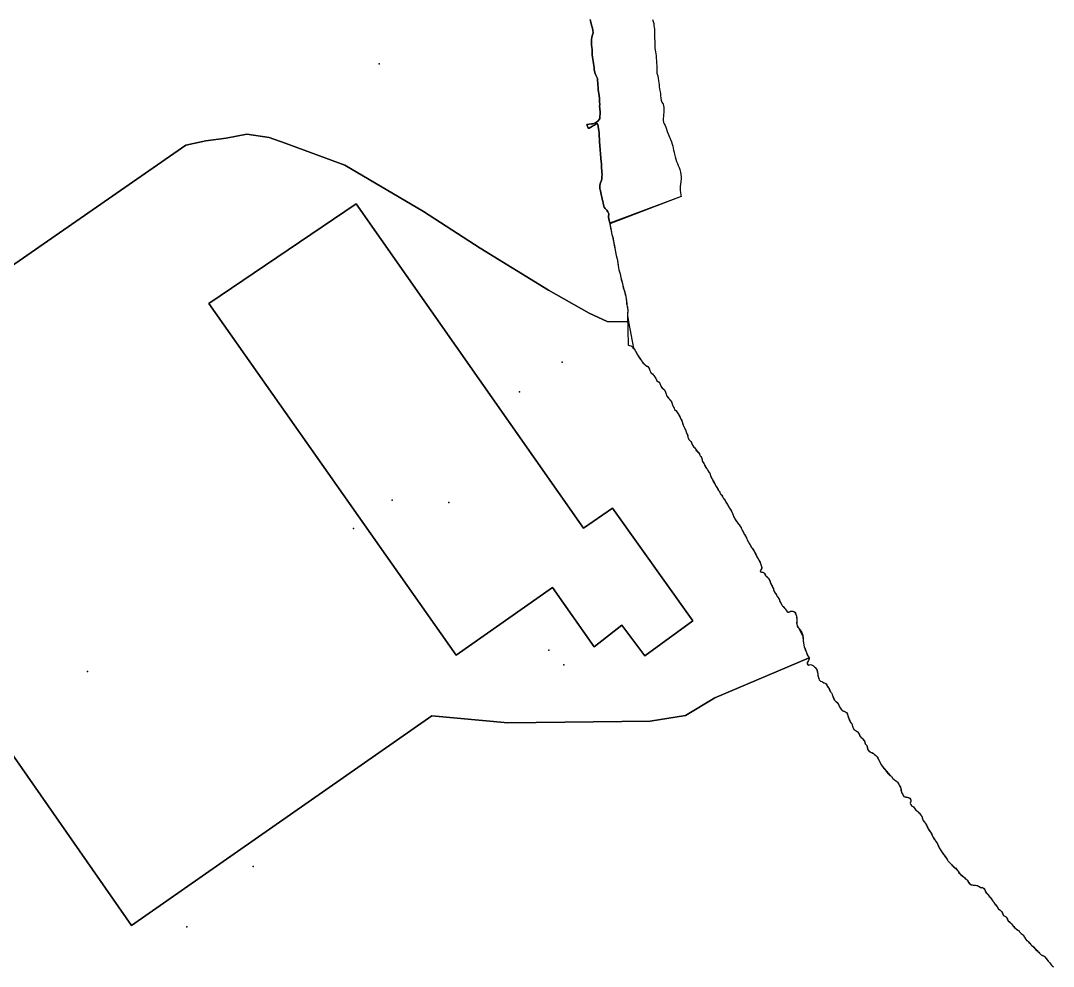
# Model space of a CAD drawing. Header units: inches. Extents: x 11258954 to 11313122, y 3645444 to 3695200.
# Drawn here: x 11293974 to 11299591, y 3672432 to 3677575 of the extents above; entities that cross this region are included whole.
import ezdxf

# ---------------------------------------------------------------- set-up
doc = ezdxf.new("R2010")
doc.units = ezdxf.units.IN
doc.header["$MEASUREMENT"] = 0
for name, color, linetype in [('AnnexationHistory', 183, 'Continuous'), ('PointOfInterest', 52, 'Continuous'), ('ZipCode', 108, 'Continuous')]:
    doc.layers.add(name, color=color, linetype=linetype)

msp = doc.modelspace()

# ---------------------------------------------------------------- linework, layer by layer
at = {"layer": 'AnnexationHistory'}
for points in [[(11297072.25, 3677581.45, 504.4), (11297073.55, 3677574.8, 504.4), (11297077.35, 3677558.2, 504.4), (11297080.85, 3677544.25, 504.4), (11297083.55, 3677534.6, 504.4), (11297085.55, 3677521.95, 504.4), (11297087.15, 3677509.95, 504.4), (11297087.6, 3677508.55, 504.4), (11297086.8, 3677503.2, 504.35), (11297082.65, 3677493.2, 504.35), (11297080.05, 3677483.65, 504.35), (11297078, 3677473.2, 504.35), (11297078.65, 3677463.45, 504.35), (11297079.15, 3677452.85, 504.35), (11297078.95, 3677441.8, 504.35), (11297080.25, 3677429.8, 504.35), (11297081.75, 3677416.6, 504.35), (11297082.45, 3677403.85, 504.35), (11297083.15, 3677389.55, 504.35), (11297084.35, 3677377.2, 504.35), (11297086.55, 3677365.85, 504.35), (11297088.55, 3677354.4, 504.35), (11297089.8, 3677341.55, 504.35), (11297091.8, 3677330.45, 504.35), (11297092.6, 3677320.4, 504.35), (11297093.15, 3677309.95, 504.25), (11297095.45, 3677299.85, 504.25), (11297098.35, 3677288.25, 504.2), (11297102.4, 3677277.55, 504.15), (11297108.4, 3677267.45, 504.15), (11297110.8, 3677259.45, 504.15), (11297111.85, 3677247.25, 504.05), (11297112.55, 3677236.35, 504.05), (11297113.55, 3677224.05, 504.05), (11297114.75, 3677212.8, 504.05), (11297115.8, 3677200.55, 504.05), (11297117.55, 3677188.35, 504.05), (11297118.95, 3677177.85, 504.05), (11297120.6, 3677165.85, 504.05), (11297122.2, 3677154, 504.05), (11297122.95, 3677143.55, 504.05), (11297123.2, 3677131.55, 504.05), (11297123.65, 3677120.2, 504.05), (11297123.15, 3677108.2, 504.05), (11297123.55, 3677098.55, 504.05), (11297124.45, 3677092, 504.05), (11297125.55, 3677081.75, 504.05), (11297125.25, 3677067.85, 504.05), (11297124.8, 3677054.25, 504.05), (11297124.05, 3677042.65, 504.05), (11297121.2, 3677036.6, 504.05), (11297114.65, 3677029.25, 504.05), (11297106.8, 3677022.85, 504.05), (11297098.75, 3677018.85, 504.05), (11297088.55, 3677014.45, 504.05), (11297078.8, 3677013, 504.05), (11297066.75, 3677012.2, 504.05), (11297054.4, 3677010.6, 504.05), (11297061.35, 3676990.2, 504.05), (11297062, 3676990.2, 504.05), (11297065.45, 3676990.85, 504.05), (11297074.45, 3676995.4, 504.05), (11297084.65, 3677000.65, 504.05), (11297094.65, 3677007.2, 504.05), (11297105.15, 3677013.95, 504.05), (11297108.8, 3677014.85, 504.05), (11297111.15, 3677013.05, 504.05), (11297114.4, 3677003, 504.05), (11297115.4, 3676997.85, 504.05), (11297117.05, 3676987.75, 504), (11297118.75, 3676976.35, 503.95), (11297119.8, 3676965.4, 503.85), (11297120.05, 3676955.15, 503.8), (11297124.45, 3676889.45, 503.8), (11297125.2, 3676879.15, 503.8), (11297125.85, 3676868.95, 503.8), (11297127.45, 3676854.35, 503.8), (11297128.45, 3676844.15, 503.8), (11297129.2, 3676833.75, 503.8), (11297130.4, 3676823.65, 503.8), (11297131.95, 3676810.8, 503.8), (11297132.15, 3676807.98, 503.684), (11297132.8, 3676798.2, 503.8), (11297133.4, 3676785.25, 503.8), (11297133.95, 3676773.45, 503.8), (11297134.65, 3676760.6, 503.8), (11297135.6, 3676748.45, 503.8), (11297136, 3676737.95, 503.8), (11297135.7, 3676727.89, 503.84), (11297135.65, 3676726.05, 503.8), (11297134.55, 3676713.05, 503.8), (11297131.85, 3676702.4, 503.8), (11297128.15, 3676692.15, 503.8), (11297125, 3676680.95, 503.8), (11297124.25, 3676671.8, 503.8), (11297124.55, 3676661.75, 503.8), (11297126.45, 3676654.75, 503.8), (11297128.8, 3676641.55, 503.8), (11297132.15, 3676629.4, 503.8), (11297132.2, 3676628.15, 503.8), (11297134.45, 3676617.25, 503.8), (11297136.65, 3676604.85, 503.8), (11297139.8, 3676593.25, 503.8), (11297142.35, 3676582.6, 503.8), (11297143.8, 3676572.6, 503.8), (11297147.8, 3676561.15, 503.8), (11297154, 3676552.45, 503.8), (11297161.65, 3676544.45, 503.8), (11297168.55, 3676534.4, 503.8), (11297172.85, 3676524.8, 503.8), (11297173.6, 3676519.25, 503.8), (11297172.05, 3676514.15, 503.8), (11297171.8, 3676507.45, 503.8), (11297173.6, 3676495.65, 503.8), (11297176.25, 3676482.75, 503.8), (11297177.9865, 3676473.2365, 0), (11297181.634, 3676451.7655, 0), (11297189.9035, 3676412.6015, 0), (11297192.9495, 3676400.852, 0), (11297195.7815, 3676390.1785, 0), (11297199.1805, 3676374.6995, 0), (11297201.1325, 3676363.984, 0), (11297203.4275, 3676352.434, 0), (11297206.4115, 3676336.377, 0), (11297207.9565, 3676327.998, 0), (11297209.8325, 3676317.537, 0), (11297213.32, 3676298.5955, 0), (11297216.76, 3676284.444, 0), (11297220.0955, 3676269.9785, 0), (11297222.837, 3676253.108, 0), (11297224.642, 3676241.1175, 0), (11297226.2355, 3676230.359, 0), (11297228.3025, 3676219.2115, 0), (11297233.948, 3676198.058, 0), (11297238.802, 3676177.7385, 0), (11297244.9595, 3676152.778, 0), (11297249.14, 3676134.9865, 0), (11297254.7285, 3676114.0485, 0), (11297258.8955, 3676102.747, 0), (11297260.6525, 3676096.47, 0), (11297261.579, 3676091.5975, 0), (11297262.567, 3676086.318, 0), (11297264.1095, 3676080.045, 0), (11297266.1545, 3676072.1485, 0), (11297267.4385, 3676065.3695, 0), (11297268.859, 3676050.9375, 0), (11297270.4815, 3676033.998, 0), (11297273.6005, 3676016.6615, 0), (11297274.416, 3676012.4285, 0), (11297275.113, 3676008.337, 0), (11297275.8, 3676000, 0), (11297275.3305, 3675982.2695, 0), (11297274.8, 3675971.05, 0), (11297280.8695, 3675937.56, 0), (11297163.753, 3675938.0475, 0), (11297066.7675, 3675983.6875, 0), (11296844.271, 3676109.1985, 0), (11296473.4435, 3676337.4, 0), (11296165.3715, 3676537.076, 0), (11295737.494, 3676788.098, 0), (11295412.3065, 3676907.9035, 0), (11295325.4605, 3676939.3895, 0), (11295205.0325, 3676957.0995, 0), (11295091.689, 3676935.8475, 0), (11294981.8875, 3676921.6795, 0), (11294872.0855, 3676896.8855, 0), (11292679.594, 3675377.372, 0), (11294578.1005, 3672653.582, 0), (11296210.958, 3673794.1025, 0), (11296623.5995, 3673756.9115, 0), (11297397.5245, 3673765.7665, 0), (11297590.563, 3673795.8735, 0), (11297749.9525, 3673891.5075, 0), (11298262.95, 3674110.35, 0), (11298261.843, 3674104.857, 0), (11298257.4995, 3674091.285, 0), (11298254.3485, 3674087.0155, 0), (11298252.2945, 3674084.341, 0), (11298251.2, 3674078.25, 0), (11298253.867, 3674074.269, 0), (11298256.821, 3674071.7025, 0), (11298259.75, 3674069.75, 0), (11298263.6375, 3674071.5105, 0), (11298270.05, 3674073.15, 0), (11298278.665, 3674070.59, 0), (11298286.9545, 3674065.7055, 0), (11298295.2665, 3674057.97, 0), (11298301.096, 3674049.4305, 0), (11298305.378, 3674042.3045, 0), (11298308.1305, 3674031.839, 0), (11298309.9235, 3674017.542, 0), (11298312.063, 3674007.674, 0), (11298315.2, 3673996.5, 0), (11298317.35, 3673990.7, 0), (11298319.558, 3673988.2305, 0), (11298324.947, 3673983.3475, 0), (11298330.9715, 3673980.988, 0), (11298336, 3673978.75, 0), (11298340.9665, 3673974.7055, 0), (11298350.5, 3673971.6, 0), (11298353.4715, 3673969.1235, 0), (11298355.9255, 3673966.361, 0), (11298362.0185, 3673954.094, 0), (11298370.9755, 3673942.4305, 0), (11298374.3045, 3673933.5775, 0), (11298378.126, 3673925.4955, 0), (11298383.5975, 3673918.679, 0), (11298387.0435, 3673912.5625, 0), (11298389.566, 3673904.4445, 0), (11298390.467, 3673901.0415, 0), (11298392.4075, 3673896.1805, 0), (11298395.142, 3673889.901, 0), (11298397.3635, 3673885.22, 0), (11298399.444, 3673881.091, 0), (11298401.753, 3673877.9095, 0), (11298404.7565, 3673875.46, 0), (11298410.114, 3673871.2685, 0), (11298414.8365, 3673866.964, 0), (11298419.3325, 3673861.476, 0), (11298423.1575, 3673853.056, 0), (11298427.267, 3673845.3185, 0), (11298431.7425, 3673837.7315, 0), (11298436.5615, 3673831.127, 0), (11298443.1, 3673823.45, 0), (11298447.719, 3673821.2125, 0), (11298455.2585, 3673818.4475, 0), (11298460.165, 3673815.6495, 0), (11298465.6, 3673812.55, 0), (11298470.2235, 3673803.891, 0), (11298475.4295, 3673787.603, 0), (11298480.8125, 3673774.7665, 0), (11298485.4, 3673761.55, 0), (11298488.971, 3673757.676, 0), (11298492.685, 3673753.6465, 0), (11298494.2845, 3673751.533, 0), (11298495.8035, 3673747.2135, 0), (11298498.317, 3673736.9825, 0), (11298501.762, 3673728.398, 0), (11298505.95, 3673720.7, 0), (11298512.536, 3673715.726, 0), (11298518.8435, 3673711.528, 0), (11298525.279, 3673706.563, 0), (11298530.9775, 3673700.703, 0), (11298535.191, 3673693.2685, 0), (11298537.4505, 3673686.648, 0), (11298539.6615, 3673682.8695, 0), (11298544.679, 3673677.4925, 0), (11298550.1605, 3673673.0435, 0), (11298554.8, 3673669.35, 0), (11298557.1115, 3673664.4535, 0), (11298558.733, 3673662.6415, 0), (11298561.705, 3673657.8135, 0), (11298564.719, 3673652.1555, 0), (11298567.286, 3673644.241, 0), (11298569.749, 3673640.1125, 0), (11298572.0245, 3673637.4495, 0), (11298575.6125, 3673633.1305, 0), (11298576.45, 3673631.3565, 0), (11298578.9535, 3673621.9105, 0), (11298582.5395, 3673609.516, 0), (11298584.9485, 3673605.4815, 0), (11298589.811, 3673600.931, 0), (11298595.9615, 3673597.6055, 0), (11298602.532, 3673594.603, 0), (11298610.109, 3673590.712, 0), (11298618.5645, 3673584.4175, 0), (11298625.371, 3673578.1195, 0), (11298631.6, 3673571.6, 0), (11298635.3425, 3673566.076, 0), (11298643.033, 3673549.256, 0), (11298659.62, 3673520.81, 0), (11298702.43, 3673470.56, 0), (11298704.628, 3673468.9055, 0), (11298706.45, 3673468.55, 0), (11298708.786, 3673466.115, 0), (11298710.8005, 3673463.6665, 0), (11298712.139, 3673460.6145, 0), (11298714.4875, 3673456.675, 0), (11298719.5325, 3673452.3365, 0), (11298723.3215, 3673449.074, 0), (11298727.909, 3673445.033, 0), (11298732.7665, 3673442.014, 0), (11298737.416, 3673438.3025, 0), (11298742.886, 3673433.1, 0), (11298747.6715, 3673425.609, 0), (11298751.335, 3673418.745, 0), (11298756.399, 3673410.5175, 0), (11298759.491, 3673405.4065, 0), (11298761.3725, 3673399.1565, 0), (11298762.309, 3673393.4115, 0), (11298762.6735, 3673387.718, 0), (11298763.9205, 3673381.045, 0), (11298765.023, 3673376.647, 0), (11298769.5655, 3673369.686, 0), (11298773.5035, 3673361.8975, 0), (11298777.1235, 3673356.5495, 0), (11298782.3, 3673353.55, 0), (11298788.062, 3673352.837, 0), (11298795.173, 3673352.283, 0), (11298800.341, 3673351.002, 0), (11298807.429, 3673348.0635, 0), (11298810.9545, 3673345.2395, 0), (11298815.65, 3673336.2, 0), (11298815.7645, 3673333.305, 0), (11298815.127, 3673328.4575, 0), (11298813.334, 3673322.299, 0), (11298812.622, 3673318.8855, 0), (11298813.3905, 3673314.391, 0), (11298816.707, 3673308.9925, 0), (11298821.0225, 3673304.5225, 0), (11298824.9785, 3673302.421, 0), (11298830.2755, 3673298.2265, 0), (11298833.3755, 3673294.3305, 0), (11298840.099, 3673285.735, 0), (11298842.912, 3673281.7305, 0), (11298847.3425, 3673278.368, 0), (11298852.9805, 3673274.018, 0), (11298857.475, 3673269.8795, 0), (11298862.359, 3673264.572, 0), (11298866.5035, 3673259.1435, 0), (11298870.7965, 3673253.917, 0), (11298874.491, 3673248.562, 0), (11298876.0035, 3673246.0805, 0), (11298877.199, 3673243.9345, 0), (11298879.08, 3673233.961, 0), (11298882.9, 3673224.8, 0), (11298889.992, 3673215.9105, 0), (11298894.674, 3673209.153, 0), (11298899.6695, 3673201.7215, 0), (11298902.856, 3673193.627, 0), (11298907.3675, 3673184.56, 0), (11298912.1965, 3673176.7665, 0), (11298921.392, 3673163.307, 0), (11298925.543, 3673155.5165, 0), (11298930.536, 3673146.62, 0), (11298936.2035, 3673134.3775, 0), (11298941.6605, 3673124.921, 0), (11298951.934, 3673111.053, 0), (11298958.056, 3673101.3685, 0), (11298969.309, 3673076.5595, 0), (11298983.178, 3673056.097, 0), (11299001.4185, 3673029.1545, 0), (11299009.242, 3673020.065, 0), (11299012.0325, 3673015.6575, 0), (11299014.095, 3673011.819, 0), (11299015.536, 3673008.5955, 0), (11299017.6395, 3673005.0415, 0), (11299021.361, 3673000.628, 0), (11299025.692, 3672996.6785, 0), (11299032.5945, 3672990.1875, 0), (11299042.1205, 3672980.64, 0), (11299050.789, 3672970.897, 0), (11299055.7565, 3672967.38, 0), (11299059.361, 3672965.1145, 0), (11299063.715, 3672960.2415, 0), (11299068.353, 3672955.0095, 0), (11299071.14, 3672950.6265, 0), (11299077.642, 3672939.7825, 0), (11299082.101, 3672935.886, 0), (11299088.2985, 3672930.126, 0), (11299097.41, 3672922.8265, 0), (11299105.153, 3672916.7985, 0), (11299108.0865, 3672914.336, 0), (11299109.095, 3672913.214, 0), (11299113.8905, 3672908.6415, 0), (11299118.4725, 3672904.82, 0), (11299123.3745, 3672899.045, 0), (11299126.3675, 3672894.0165, 0), (11299130.1375, 3672887.259, 0), (11299134.499, 3672881.838, 0), (11299141.182, 3672876.6955, 0), (11299147.508, 3672874.674, 0), (11299154.009, 3672873.929, 0), (11299161.529, 3672873.562, 0), (11299167.653, 3672873.2275, 0), (11299174.2715, 3672872.0495, 0), (11299178.0375, 3672870.942, 0), (11299183.62, 3672868.145, 0), (11299189.6435, 3672863.682, 0), (11299194.8, 3672859.95, 0), (11299200.0835, 3672859.8505, 0), (11299203.87, 3672860.3885, 0), (11299206.758, 3672859.8295, 0), (11299210.622, 3672857.391, 0), (11299215.2295, 3672851.785, 0), (11299219.3155, 3672844.829, 0), (11299221.456, 3672839.3045, 0), (11299224.329, 3672833.577, 0), (11299226.1715, 3672831.186, 0), (11299229.227, 3672828.7035, 0), (11299233.3495, 3672824.6365, 0), (11299236.7685, 3672820.594, 0), (11299244.1515, 3672810.122, 0), (11299252.53, 3672800.7525, 0), (11299258.244, 3672792.1725, 0), (11299260.4975, 3672788.9895, 0), (11299265.2475, 3672783.1765, 0), (11299267.327, 3672778.8695, 0), (11299269.393, 3672775.2695, 0), (11299269.9245, 3672774.327, 0), (11299271.6885, 3672772.259, 0), (11299274.0435, 3672769.68, 0), (11299277.295, 3672766.2755, 0), (11299281.2085, 3672761.192, 0), (11299284.3275, 3672756.078, 0), (11299287.1005, 3672751.618, 0), (11299290.344, 3672746.9465, 0), (11299296.728, 3672741.26, 0), (11299300.6315, 3672738.188, 0), (11299304.379, 3672734.64, 0), (11299309.071, 3672729.3895, 0), (11299314.0545, 3672721.2125, 0), (11299315.4465, 3672716.1555, 0), (11299316.374, 3672713.0205, 0), (11299318.8695, 3672709.716, 0), (11299320.577, 3672708.161, 0), (11299321.7535, 3672707.607, 0), (11299330.6, 3672703.2, 0), (11299334.525, 3672698.607, 0), (11299337.86, 3672693.937, 0), (11299341.058, 3672688.951, 0), (11299342.5, 3672685.65, 0), (11299344.3955, 3672681.4665, 0), (11299345.6855, 3672678.9645, 0), (11299354.9515, 3672670.3545, 0), (11299363.08, 3672663.1795, 0), (11299367.393, 3672657.602, 0), (11299374.6335, 3672649.4805, 0), (11299377.979, 3672645.817, 0), (11299391.7135, 3672633.0375, 0), (11299397.3425, 3672629.3525, 0), (11299402.6115, 3672626.6455, 0), (11299404.6245, 3672623.204, 0), (11299407.1145, 3672619.3475, 0), (11299410.52, 3672615.4695, 0), (11299415.382, 3672610.791, 0), (11299422.1645, 3672604.694, 0), (11299426.4, 3672602.2, 0), (11299429.2415, 3672597.478, 0), (11299432.321, 3672592.943, 0), (11299435.1, 3672589.951, 0), (11299436.6215, 3672587.0065, 0), (11299438.0765, 3672583.826, 0), (11299439.825, 3672579.3135, 0), (11299444.0815, 3672574.443, 0), (11299447.603, 3672571.714, 0), (11299451.3725, 3672569.166, 0), (11299455.4695, 3672565.6135, 0), (11299461.408, 3672558.118, 0), (11299463.958, 3672554.9015, 0), (11299469.4765, 3672548.9235, 0), (11299483.84, 3672536.3985, 0), (11299491.658, 3672526.382, 0), (11299502.377, 3672517.5005, 0), (11299506.9, 3672512.65, 0), (11299519.333, 3672499.81, 0), (11299523.8, 3672495.3, 0), (11299528.25, 3672492.75, 0), (11299533.038, 3672490.376, 0), (11299539.85, 3672486.6, 0), (11299545.571, 3672482.209, 0), (11299549.241, 3672477.367, 0), (11299552.7295, 3672472.3675, 0), (11299557.237, 3672466.937, 0), (11299560.638, 3672462.4725, 0), (11299564.0495, 3672457.5735, 0), (11299568.619, 3672454.2445, 0), (11299571.227, 3672451.8275, 0), (11299573.655, 3672448.5175, 0), (11299575.7835, 3672445.358, 0), (11299580.149, 3672439.644, 0), (11299585.0335, 3672433.8045, 0), (11299590.566, 3672429.8355, 0)], [(11297411, 3677581.5, 0), (11297415, 3677570.75, 0), (11297418, 3677560.25, 0), (11297418, 3677548.75, 0), (11297420, 3677538.25, 0), (11297421, 3677527.75, 0), (11297421, 3677516.25, 0), (11297422, 3677502.75, 0), (11297422, 3677490, 0), (11297422, 3677478.25, 0), (11297423, 3677465.5, 0), (11297423, 3677452.25, 0), (11297423, 3677439.25, 0), (11297424, 3677426.75, 0), (11297426, 3677415.25, 0), (11297427, 3677404.5, 0), (11297428, 3677393.75, 0), (11297430, 3677383.75, 0), (11297431, 3677370, 0), (11297432, 3677356.25, 0), (11297433, 3677341.25, 0), (11297434, 3677331.25, 0), (11297435, 3677320.75, 0), (11297435, 3677310, 0), (11297434, 3677299.25, 0), (11297435, 3677289.25, 0), (11297439, 3677274.5, 0), (11297442, 3677261.5, 0), (11297444, 3677247.75, 0), (11297445, 3677237.5, 0), (11297446, 3677226.75, 0), (11297447, 3677216.5, 0), (11297449, 3677202.25, 0), (11297452, 3677188.5, 0), (11297454, 3677177.25, 0), (11297455, 3677164.25, 0), (11297455.6625, 3677156.1335, 0), (11297456, 3677152, 0), (11297458, 3677142.25, 0), (11297462, 3677132.25, 0), (11297468, 3677120.25, 0), (11297470, 3677113.75, 0), (11297472, 3677101.5, 0), (11297472, 3677088.75, 0), (11297473, 3677076.25, 0), (11297471, 3677065.25, 0), (11297470, 3677054.25, 0), (11297470, 3677054, 0), (11297469, 3677043.25, 0), (11297469, 3677033, 0), (11297470, 3677021.75, 0), (11297474, 3677014.25, 0), (11297479, 3677005.25, 0), (11297484, 3676995.25, 0), (11297487, 3676984.25, 0), (11297491, 3676971.5, 0), (11297496, 3676958.75, 0), (11297500, 3676949.75, 0), (11297503, 3676941.75, 0), (11297504, 3676939.5, 0), (11297509, 3676929, 0), (11297514, 3676915.75, 0), (11297518, 3676902.75, 0), (11297521, 3676891.75, 0), (11297523, 3676882.25, 0), (11297525, 3676870.25, 0), (11297526, 3676864.75, 0), (11297528, 3676859.25, 0), (11297530, 3676849.25, 0), (11297533, 3676834.75, 0), (11297537, 3676821, 0), (11297541, 3676808.5, 0), (11297546, 3676797.5, 0), (11297551, 3676786.5, 0), (11297555, 3676777, 0), (11297560, 3676765, 0), (11297563, 3676751.75, 0), (11297565, 3676737.75, 0), (11297566, 3676725.75, 0), (11297566, 3676714.25, 0), (11297564, 3676700, 0), (11297562, 3676684.75, 0), (11297561, 3676674.5, 0), (11297561, 3676663.5, 0), (11297561, 3676651.25, 0), (11297563, 3676640.5, 0), (11297565, 3676626, 0), (11297567, 3676619, 0), (11297494.028, 3676591.6575, 0), (11297177.9865, 3676473.2365, 0), (11297176.25, 3676482.75, 503.8), (11297173.6, 3676495.65, 503.8), (11297171.8, 3676507.45, 503.8), (11297172.05, 3676514.15, 503.8), (11297173.6, 3676519.25, 503.8), (11297172.85, 3676524.8, 503.8), (11297168.55, 3676534.4, 503.8), (11297161.65, 3676544.45, 503.8), (11297154, 3676552.45, 503.8), (11297147.8, 3676561.15, 503.8), (11297143.8, 3676572.6, 503.8), (11297142.35, 3676582.6, 503.8), (11297139.8, 3676593.25, 503.8), (11297136.65, 3676604.85, 503.8), (11297134.45, 3676617.25, 503.8), (11297132.2, 3676628.15, 503.8), (11297132.15, 3676629.4, 503.8), (11297128.8, 3676641.55, 503.8), (11297126.45, 3676654.75, 503.8), (11297124.55, 3676661.75, 503.8), (11297124.25, 3676671.8, 503.8), (11297125, 3676680.95, 503.8), (11297128.15, 3676692.15, 503.8), (11297131.85, 3676702.4, 503.8), (11297134.55, 3676713.05, 503.8), (11297135.65, 3676726.05, 503.8), (11297135.7, 3676727.89, 503.84), (11297136, 3676737.95, 503.8), (11297135.6, 3676748.45, 503.8), (11297134.65, 3676760.6, 503.8), (11297133.95, 3676773.45, 503.8), (11297133.4, 3676785.25, 503.8), (11297132.8, 3676798.2, 503.8), (11297132.15, 3676807.98, 503.684), (11297131.95, 3676810.8, 503.8), (11297130.4, 3676823.65, 503.8), (11297129.2, 3676833.75, 503.8), (11297128.45, 3676844.15, 503.8), (11297127.45, 3676854.35, 503.8), (11297125.85, 3676868.95, 503.8), (11297125.2, 3676879.15, 503.8), (11297124.45, 3676889.45, 503.8), (11297120.05, 3676955.15, 503.8), (11297119.8, 3676965.4, 503.85), (11297118.75, 3676976.35, 503.95), (11297117.05, 3676987.75, 504), (11297115.4, 3676997.85, 504.05), (11297114.4, 3677003, 504.05), (11297111.15, 3677013.05, 504.05), (11297108.8, 3677014.85, 504.05), (11297105.15, 3677013.95, 504.05), (11297094.65, 3677007.2, 504.05), (11297084.65, 3677000.65, 504.05), (11297074.45, 3676995.4, 504.05), (11297065.45, 3676990.85, 504.05), (11297062, 3676990.2, 504.05), (11297061.35, 3676990.2, 504.05), (11297054.4, 3677010.6, 504.05), (11297066.75, 3677012.2, 504.05), (11297078.8, 3677013, 504.05), (11297088.55, 3677014.45, 504.05), (11297098.75, 3677018.85, 504.05), (11297106.8, 3677022.85, 504.05), (11297114.65, 3677029.25, 504.05), (11297121.2, 3677036.6, 504.05), (11297124.05, 3677042.65, 504.05), (11297124.8, 3677054.25, 504.05), (11297125.25, 3677067.85, 504.05), (11297125.55, 3677081.75, 504.05), (11297124.45, 3677092, 504.05), (11297123.55, 3677098.55, 504.05), (11297123.15, 3677108.2, 504.05), (11297123.65, 3677120.2, 504.05), (11297123.2, 3677131.55, 504.05), (11297122.95, 3677143.55, 504.05), (11297122.2, 3677154, 504.05), (11297120.6, 3677165.85, 504.05), (11297118.95, 3677177.85, 504.05), (11297117.55, 3677188.35, 504.05), (11297115.8, 3677200.55, 504.05), (11297114.75, 3677212.8, 504.05), (11297113.55, 3677224.05, 504.05), (11297112.55, 3677236.35, 504.05), (11297111.85, 3677247.25, 504.05), (11297110.8, 3677259.45, 504.15), (11297108.4, 3677267.45, 504.15), (11297102.4, 3677277.55, 504.15), (11297098.35, 3677288.25, 504.2), (11297095.45, 3677299.85, 504.25), (11297093.15, 3677309.95, 504.25), (11297092.6, 3677320.4, 504.35), (11297091.8, 3677330.45, 504.35), (11297089.8, 3677341.55, 504.35), (11297088.55, 3677354.4, 504.35), (11297086.55, 3677365.85, 504.35), (11297084.35, 3677377.2, 504.35), (11297083.15, 3677389.55, 504.35), (11297082.45, 3677403.85, 504.35), (11297081.75, 3677416.6, 504.35), (11297080.25, 3677429.8, 504.35), (11297078.95, 3677441.8, 504.35), (11297079.15, 3677452.85, 504.35), (11297078.65, 3677463.45, 504.35), (11297078, 3677473.2, 504.35), (11297080.05, 3677483.65, 504.35), (11297082.65, 3677493.2, 504.35), (11297086.8, 3677503.2, 504.35), (11297087.6, 3677508.55, 504.4), (11297087.15, 3677509.95, 504.4), (11297085.55, 3677521.95, 504.4), (11297083.55, 3677534.6, 504.4), (11297080.85, 3677544.25, 504.4), (11297077.35, 3677558.2, 504.4), (11297073.55, 3677574.8, 504.4), (11297072.25, 3677581.45, 504.4)]]:
    msp.add_polyline3d(points, dxfattribs=at)
for points in [[(11295412.3065, 3676907.9035, 0), (11295737.494, 3676788.098, 0), (11296165.3715, 3676537.076, 0), (11296473.4435, 3676337.4, 0), (11296844.271, 3676109.1985, 0), (11297066.7675, 3675983.6875, 0), (11297163.753, 3675938.0475, 0), (11297280.8695, 3675937.56, 0), (11297306.8505, 3675794.209, 0), (11297311.227, 3675789.671, 0), (11297318.9185, 3675776.6205, 0), (11297331.788, 3675752.8615, 0), (11297339.064, 3675740.7405, 0), (11297346.4075, 3675731.442, 0), (11297351.0715, 3675725.8085, 0), (11297356.0955, 3675717.584, 0), (11297360.693, 3675712.7825, 0), (11297363.8565, 3675709.962, 0), (11297369.04, 3675704.4255, 0), (11297373.3145, 3675701.357, 0), (11297377.8955, 3675697.9955, 0), (11297382.5255, 3675695.013, 0), (11297385.914, 3675692.658, 0), (11297388.8345, 3675689.0325, 0), (11297392.2565, 3675684.259, 0), (11297394.242, 3675678.976, 0), (11297396.0095, 3675672.3185, 0), (11297399.6055, 3675664.895, 0), (11297400.6255, 3675661.866, 0), (11297401.4645, 3675660.688, 0), (11297404.356, 3675658.278, 0), (11297408.439, 3675654.8095, 0), (11297413.802, 3675649.828, 0), (11297416.552, 3675647.1845, 0), (11297419.2865, 3675644.168, 0), (11297422.467, 3675639.9275, 0), (11297424.8455, 3675635.005, 0), (11297428.728, 3675628.0125, 0), (11297432.144, 3675621.652, 0), (11297434.1685, 3675617.955, 0), (11297437.1165, 3675613.8965, 0), (11297439.8085, 3675612.034, 0), (11297441.8285, 3675611.4465, 0), (11297444.212, 3675610.6435, 0), (11297446.739, 3675608.203, 0), (11297450.7595, 3675602.393, 0), (11297455.4925, 3675590.744, 0), (11297459.5735, 3675582, 0), (11297466, 3675572.55, 0), (11297468.739, 3675572.002, 0), (11297471.844, 3675570.8055, 0), (11297475.7265, 3675566.855, 0), (11297477.2275, 3675563.8785, 0), (11297478.69, 3675560.6825, 0), (11297480.8085, 3675555.0595, 0), (11297482.5595, 3675551.2205, 0), (11297483.917, 3675548.0585, 0), (11297486.232, 3675540.42, 0), (11297488.444, 3675534.5285, 0), (11297490.4385, 3675531.0335, 0), (11297494.8415, 3675525.954, 0), (11297510.2975, 3675507.511, 0), (11297514.132, 3675501.834, 0), (11297515.697, 3675496.8265, 0), (11297517.821, 3675490.3475, 0), (11297520.767, 3675480.9025, 0), (11297528.1785, 3675468.0225, 0), (11297531.155, 3675460.4855, 0), (11297538.3285, 3675454.653, 0), (11297543.1745, 3675448.3835, 0), (11297547.3965, 3675440.714, 0), (11297549.9525, 3675436.4725, 0), (11297560.12, 3675419.6, 0), (11297563.8985, 3675410.253, 0), (11297564.366, 3675409.096, 0), (11297569.213, 3675400.949, 0), (11297572.1615, 3675393.6615, 0), (11297574.657, 3675385.3675, 0), (11297578.2885, 3675374.53, 0), (11297583.819, 3675361.0995, 0), (11297590.5495, 3675348.402, 0), (11297592.05, 3675344.15, 0), (11297598.069, 3675327.7985, 0), (11297600.55, 3675323.35, 0), (11297601.66, 3675319.687, 0), (11297603.4835, 3675309.6805, 0), (11297605.5435, 3675302.7735, 0), (11297609.875, 3675294.769, 0), (11297611.5845, 3675292.686, 0), (11297616.9605, 3675288.629, 0), (11297620.2745, 3675284.247, 0), (11297623.5325, 3675276.8735, 0), (11297628.8015, 3675267.1645, 0), (11297632.6145, 3675261.5755, 0), (11297636.1645, 3675255.943, 0), (11297643.2195, 3675247.4065, 0), (11297653.941, 3675233.2065, 0), (11297661.09, 3675225.0185, 0), (11297666.4755, 3675217.7755, 0), (11297668.4015, 3675211.222, 0), (11297669.7765, 3675207.892, 0), (11297672.6065, 3675205.0975, 0), (11297675.3365, 3675201.7915, 0), (11297676.616, 3675199.7445, 0), (11297677.788, 3675196.514, 0), (11297679.608, 3675189.997, 0), (11297680.2285, 3675187.6645, 0), (11297681.1135, 3675183.449, 0), (11297683.8215, 3675176.2975, 0), (11297688.95, 3675168.612, 0), (11297693.188, 3675160.034, 0), (11297699.417, 3675147.498, 0), (11297705.2625, 3675138.3735, 0), (11297708.927, 3675134.587, 0), (11297713.905, 3675124.679, 0), (11297717.811, 3675119.848, 0), (11297722.1325, 3675113.6315, 0), (11297723.788, 3675108.0835, 0), (11297725.9975, 3675100.678, 0), (11297735.394, 3675081.6035, 0), (11297745.1755, 3675063.117, 0), (11297751.831, 3675052.302, 0), (11297756.139, 3675042.2585, 0), (11297756.5855, 3675041.2375, 0), (11297759.1345, 3675038.962, 0), (11297763.6815, 3675030.4935, 0), (11297766.6875, 3675026.0735, 0), (11297769.5085, 3675020.3175, 0), (11297772.756, 3675015.6125, 0), (11297782.717, 3674998.8315, 0), (11297791.853, 3674986.409, 0), (11297797.1745, 3674976.9, 0), (11297799.8325, 3674973.2625, 0), (11297805.45, 3674965.55, 0), (11297812.0125, 3674952.376, 0), (11297818.0275, 3674943.7955, 0), (11297828.9735, 3674924.0695, 0), (11297840.15, 3674907.8, 0), (11297843.044, 3674899.9175, 0), (11297849.7785, 3674885.193, 0), (11297853.473, 3674876.001, 0), (11297861.3915, 3674861.1255, 0), (11297874.095, 3674841.621, 0), (11297885.2, 3674826.85, 0), (11297889.172, 3674821.7215, 0), (11297897.215, 3674807.386, 0), (11297909.09, 3674784.625, 0), (11297917.0645, 3674771.9935, 0), (11297930.5365, 3674743.1205, 0), (11297945.3135, 3674716.333, 0), (11297949.4885, 3674709.581, 0), (11297955.1045, 3674702.4245, 0), (11297961.349, 3674691.8385, 0), (11297966.1675, 3674683.711, 0), (11297970.893, 3674675.297, 0), (11297974.9175, 3674666.5, 0), (11297977.619, 3674661.01, 0), (11297980.5775, 3674655.093, 0), (11297984.393, 3674649.3545, 0), (11297987.6295, 3674643.7025, 0), (11297993.2115, 3674634.2695, 0), (11297996.652, 3674627.5895, 0), (11297999.1425, 3674617.734, 0), (11298000.727, 3674611.4755, 0), (11298003.8265, 3674606.411, 0), (11298004.945, 3674603.2315, 0), (11298005.708, 3674599.812, 0), (11298004.9225, 3674595.806, 0), (11298004.18, 3674592.972, 0), (11297999.7325, 3674587.827, 0), (11297996.4, 3674582.85, 0), (11297997.1515, 3674580.151, 0), (11297997.75, 3674578, 0), (11298003.384, 3674576.6005, 0), (11298010.761, 3674575.799, 0), (11298014.875, 3674574.474, 0), (11298020.4705, 3674567.5405, 0), (11298024.893, 3674558.9105, 0), (11298027.25, 3674555.65, 0), (11298032.0635, 3674552.1205, 0), (11298039.491, 3674544.197, 0), (11298045.785, 3674533.9085, 0), (11298047.777, 3674530.726, 0), (11298050.4675, 3674522.3555, 0), (11298054.8555, 3674512.7505, 0), (11298067.457, 3674486.808, 0), (11298069.221, 3674480.363, 0), (11298072.4425, 3674470.6135, 0), (11298078.2705, 3674462.165, 0), (11298083.5535, 3674454.1755, 0), (11298088.889, 3674443.623, 0), (11298097.787, 3674432.328, 0), (11298101.317, 3674422.867, 0), (11298106.2305, 3674411.901, 0), (11298108.961, 3674406.456, 0), (11298112.933, 3674398.998, 0), (11298115.844, 3674395.515, 0), (11298117.913, 3674392.324, 0), (11298121.5005, 3674388.914, 0), (11298123.0335, 3674387.04, 0), (11298124.5065, 3674384.8555, 0), (11298129.0755, 3674379.581, 0), (11298132.559, 3674376.4145, 0), (11298135.332, 3674372.6045, 0), (11298137.562, 3674368.987, 0), (11298140.7085, 3674363.911, 0), (11298143.5725, 3674360.4735, 0), (11298146.0805, 3674358.432, 0), (11298149.963, 3674358.1515, 0), (11298154.2325, 3674359.0685, 0), (11298156.342, 3674359.7645, 0), (11298160.7415, 3674362.3245, 0), (11298166.9425, 3674363.564, 0), (11298169.7495, 3674363.353, 0), (11298172.651, 3674362.962, 0), (11298175.453, 3674362.2415, 0), (11298178.665, 3674361.1235, 0), (11298180.935, 3674359.752, 0), (11298184.682, 3674356.6075, 0), (11298189.8325, 3674347.9585, 0), (11298192.008, 3674341.5845, 0), (11298193.906, 3674332.034, 0), (11298194.795, 3674327.9225, 0), (11298195.702, 3674320.5115, 0), (11298194.8715, 3674304.8055, 0), (11298194.65, 3674299.822, 0), (11298195.82, 3674290.22, 0), (11298228.8, 3674225.35, 0), (11298230.35, 3674200.55, 0), (11298235.65, 3674170.25, 0), (11298244.9275, 3674145.965, 0), (11298247.9795, 3674138.036, 0), (11298252.3415, 3674126.798, 0), (11298262.95, 3674110.35, 0), (11297749.9525, 3673891.5075, 0), (11297590.563, 3673795.8735, 0), (11297397.5245, 3673765.7665, 0), (11296623.5995, 3673756.9115, 0), (11296210.958, 3673794.1025, 0), (11294578.1005, 3672653.582, 0), (11292679.594, 3675377.372, 0), (11294872.0855, 3676896.8855, 0), (11294981.8875, 3676921.6795, 0), (11295091.689, 3676935.8475, 0), (11295205.0325, 3676957.0995, 0), (11295325.4605, 3676939.3895, 0)], [(11297369.508, 3674121.46, 0), (11297243, 3674288.25, 0), (11297094, 3674169.25, 0), (11296866.4845, 3674492.6475, 0), (11296343.255, 3674124.9635, 0), (11294997, 3676036.5, 0), (11295798.6135, 3676578.628, 0), (11297035.8775, 3674814.7975, 0), (11297193.824, 3674924.44, 0), (11297630.468, 3674310.1845, 0)], [(11295798.6135, 3676578.628, 0), (11294997, 3676036.5, 0), (11296343.255, 3674124.9635, 0), (11296866.4845, 3674492.6475, 0), (11297094, 3674169.25, 0), (11297243, 3674288.25, 0), (11297369.508, 3674121.46, 0), (11297630.468, 3674310.1845, 0), (11297193.824, 3674924.44, 0), (11297035.8775, 3674814.7975, 0)]]:
    msp.add_polyline3d(points, close=True, dxfattribs=at)
at = {"layer": 'PointOfInterest'}
for p in [(11295924.6619, 3677339.9078), (11296918.8856, 3675717.8999), (11296687.2194, 3675556.5036), (11295993.9547, 3674967.1662), (11296302.5509, 3674954.9861), (11296302.5509, 3674954.9861), (11295784.7294, 3674813.821), (11296847.4228, 3674150.7331), (11294338.0962, 3674035.0775), (11296928.6806, 3674071.1549), (11295239.4001, 3672975.6416), (11294878.434, 3672646.1886)]:
    msp.add_point(p, dxfattribs=at)
at = {"layer": 'ZipCode'}
msp.add_polyline3d([(11297411, 3677581.5, 0), (11297415, 3677570.75, 0), (11297418, 3677560.25, 0), (11297418, 3677548.75, 0), (11297420, 3677538.25, 0), (11297421, 3677527.75, 0), (11297421, 3677516.25, 0), (11297422, 3677502.75, 0), (11297422, 3677490, 0), (11297422, 3677478.25, 0), (11297423, 3677465.5, 0), (11297423, 3677452.25, 0), (11297423, 3677439.25, 0), (11297424, 3677426.75, 0), (11297426, 3677415.25, 0), (11297427, 3677404.5, 0), (11297428, 3677393.75, 0), (11297430, 3677383.75, 0), (11297431, 3677370, 0), (11297432, 3677356.25, 0), (11297433, 3677341.25, 0), (11297434, 3677331.25, 0), (11297435, 3677320.75, 0), (11297435, 3677310, 0), (11297434, 3677299.25, 0), (11297435, 3677289.25, 0), (11297439, 3677274.5, 0), (11297442, 3677261.5, 0), (11297444, 3677247.75, 0), (11297445, 3677237.5, 0), (11297446, 3677226.75, 0), (11297447, 3677216.5, 0), (11297449, 3677202.25, 0), (11297452, 3677188.5, 0), (11297454, 3677177.25, 0), (11297455, 3677164.25, 0), (11297455.6625, 3677156.1335, 0), (11297456, 3677152, 0), (11297458, 3677142.25, 0), (11297462, 3677132.25, 0), (11297468, 3677120.25, 0), (11297470, 3677113.75, 0), (11297472, 3677101.5, 0), (11297472, 3677088.75, 0), (11297473, 3677076.25, 0), (11297471, 3677065.25, 0), (11297470, 3677054.25, 0), (11297470, 3677054, 0), (11297469, 3677043.25, 0), (11297469, 3677033, 0), (11297470, 3677021.75, 0), (11297474, 3677014.25, 0), (11297479, 3677005.25, 0), (11297484, 3676995.25, 0), (11297487, 3676984.25, 0), (11297491, 3676971.5, 0), (11297496, 3676958.75, 0), (11297500, 3676949.75, 0), (11297503, 3676941.75, 0), (11297504, 3676939.5, 0), (11297509, 3676929, 0), (11297514, 3676915.75, 0), (11297518, 3676902.75, 0), (11297521, 3676891.75, 0), (11297523, 3676882.25, 0), (11297525, 3676870.25, 0), (11297526, 3676864.75, 0), (11297528, 3676859.25, 0), (11297530, 3676849.25, 0), (11297533, 3676834.75, 0), (11297537, 3676821, 0), (11297541, 3676808.5, 0), (11297546, 3676797.5, 0), (11297551, 3676786.5, 0), (11297555, 3676777, 0), (11297560, 3676765, 0), (11297563, 3676751.75, 0), (11297565, 3676737.75, 0), (11297566, 3676725.75, 0), (11297566, 3676714.25, 0), (11297564, 3676700, 0), (11297562, 3676684.75, 0), (11297561, 3676674.5, 0), (11297561, 3676663.5, 0), (11297561, 3676651.25, 0), (11297563, 3676640.5, 0), (11297565, 3676626, 0), (11297567, 3676619, 0), (11297179, 3676469.5, 0), (11297179, 3676466, 0), (11297180, 3676458.25, 0), (11297183, 3676446.25, 0), (11297185, 3676435.75, 0), (11297187, 3676425, 0), (11297190, 3676410.5, 0), (11297194, 3676398.5, 0), (11297196, 3676388.5, 0), (11297199, 3676376.75, 0), (11297201, 3676364.75, 0), (11297203, 3676352.75, 0), (11297206, 3676340, 0), (11297208, 3676329.25, 0), (11297210, 3676314.75, 0), (11297213, 3676300, 0), (11297215, 3676290, 0), (11297218, 3676280.25, 0), (11297220, 3676270.25, 0), (11297222, 3676259.75, 0), (11297224, 3676245.5, 0), (11297226, 3676231.5, 0), (11297228, 3676220.5, 0), (11297231, 3676209.25, 0), (11297234, 3676198.75, 0), (11297236, 3676188.75, 0), (11297239, 3676178, 0), (11297241, 3676167.5, 0), (11297244, 3676156.5, 0), (11297247, 3676145.25, 0), (11297250, 3676133, 0), (11297252, 3676122, 0), (11297256, 3676109.5, 0), (11297260, 3676100, 0), (11297261, 3676095.5, 0), (11297262, 3676089.5, 0), (11297263, 3676083.25, 0), (11297265, 3676077, 0), (11297266, 3676070.75, 0), (11297268, 3676064.75, 0), (11297268, 3676059, 0), (11297269, 3676053.5, 0), (11297269, 3676048, 0), (11297270, 3676042.5, 0), (11297270, 3676035.25, 0), (11297271, 3676028.75, 0), (11297272, 3676022.5, 0), (11297274, 3676016.5, 0), (11297275, 3676010.25, 0), (11297276, 3676003.25, 0), (11297276, 3676000, 0), (11297276, 3675995.75, 0), (11297276, 3675989, 0), (11297275, 3675982.5, 0), (11297275, 3675976.75, 0), (11297275, 3675975, 0), (11297275, 3675971, 0), (11297274.848, 3675970.785, 0), (11297278, 3675812.25, 0), (11297280, 3675811, 0), (11297285, 3675808.5, 0), (11297292, 3675806.5, 0), (11297297, 3675804, 0), (11297302, 3675799.5, 0), (11297306, 3675794.5, 0), (11297311, 3675790.5, 0), (11297314, 3675785, 0), (11297317, 3675779, 0), (11297321, 3675773, 0), (11297324, 3675768.75, 0), (11297326, 3675763.25, 0), (11297329, 3675758, 0), (11297332, 3675752.25, 0), (11297335, 3675747, 0), (11297338, 3675743, 0), (11297341, 3675738, 0), (11297344, 3675734, 0), (11297349, 3675728.5, 0), (11297352, 3675724.5, 0), (11297355, 3675719.5, 0), (11297358, 3675714.5, 0), (11297363, 3675711.25, 0), (11297364.5, 3675709, 0), (11297366, 3675706.75, 0), (11297371, 3675703, 0), (11297375, 3675700.25, 0), (11297380, 3675696.25, 0), (11297385, 3675694, 0), (11297389, 3675689, 0), (11297393, 3675684, 0), (11297395, 3675677.75, 0), (11297396, 3675673.25, 0), (11297396, 3675671.5, 0), (11297399, 3675666, 0), (11297401, 3675661.25, 0), (11297402.3355, 3675660.1815, 0), (11297406, 3675657.25, 0), (11297410, 3675653.5, 0), (11297414, 3675649.5, 0), (11297418, 3675645.5, 0), (11297422, 3675640, 0), (11297426, 3675633.5, 0), (11297429, 3675627.75, 0), (11297432, 3675623, 0), (11297433, 3675620, 0), (11297434, 3675617, 0), (11297439, 3675612.5, 0), (11297444, 3675610.75, 0), (11297448, 3675606.5, 0), (11297451, 3675601, 0), (11297453, 3675596, 0), (11297456, 3675589.5, 0), (11297458, 3675584, 0), (11297462, 3675578.25, 0), (11297466, 3675572.5, 0), (11297471, 3675571.5, 0), (11297475, 3675567.75, 0), (11297475, 3675567.5, 0), (11297478, 3675562, 0), (11297481, 3675555, 0), (11297484, 3675549, 0), (11297485, 3675543.75, 0), (11297487, 3675537, 0), (11297490, 3675531.25, 0), (11297494, 3675526.5, 0), (11297498, 3675522.5, 0), (11297502, 3675518, 0), (11297506, 3675513.5, 0), (11297509, 3675508.5, 0), (11297514, 3675503.5, 0), (11297515, 3675497.5, 0), (11297518, 3675491.5, 0), (11297519, 3675486.5, 0), (11297521, 3675481.75, 0), (11297523, 3675477, 0), (11297526, 3675472.75, 0), (11297529, 3675467, 0), (11297531, 3675460.5, 0), (11297535, 3675457.5, 0), (11297540, 3675453, 0), (11297543, 3675448, 0), (11297546, 3675442.25, 0), (11297550, 3675436.5, 0), (11297553, 3675431.75, 0), (11297556, 3675427.75, 0), (11297559, 3675423, 0), (11297561, 3675417.5, 0), (11297563, 3675412, 0), (11297566, 3675406, 0), (11297570, 3675399.75, 0), (11297572, 3675394, 0), (11297574, 3675387.25, 0), (11297576, 3675382, 0), (11297577, 3675376.75, 0), (11297580, 3675370, 0), (11297582, 3675365.5, 0), (11297585, 3675358.5, 0), (11297588, 3675354.25, 0), (11297590, 3675349.25, 0), (11297591, 3675346.5, 0), (11297592, 3675344, 0), (11297594, 3675339, 0), (11297596, 3675334, 0), (11297598, 3675328.5, 0), (11297601, 3675323.5, 0), (11297603, 3675316.75, 0), (11297603, 3675309.75, 0), (11297604, 3675306.625, 0), (11297605, 3675303.5, 0), (11297608, 3675297, 0), (11297611, 3675293, 0), (11297616, 3675289.5, 0), (11297619, 3675285.75, 0), (11297622, 3675280, 0), (11297624, 3675274.5, 0), (11297627, 3675269.75, 0), (11297630, 3675265, 0), (11297633, 3675260.5, 0), (11297636, 3675255.5, 0), (11297640, 3675251, 0), (11297644, 3675247, 0), (11297647, 3675242.5, 0), (11297649, 3675237.5, 0), (11297654, 3675233, 0), (11297658, 3675229, 0), (11297662, 3675224, 0), (11297666, 3675219, 0), (11297668, 3675212.75, 0), (11297670, 3675207.5, 0), (11297674, 3675204, 0), (11297677, 3675199, 0), (11297679, 3675193.5, 0), (11297680, 3675187.75, 0), (11297681, 3675182.75, 0), (11297683, 3675178, 0), (11297686, 3675172.5, 0), (11297690, 3675167.25, 0), (11297692, 3675162.5, 0), (11297695, 3675156, 0), (11297698, 3675149.5, 0), (11297701, 3675145, 0), (11297705, 3675138.75, 0), (11297709, 3675134, 0), (11297712, 3675128.25, 0), (11297715, 3675122.5, 0), (11297720, 3675118, 0), (11297723, 3675112, 0), (11297724, 3675107, 0), (11297726, 3675101.5, 0), (11297728, 3675096, 0), (11297730, 3675091, 0), (11297734, 3675084.5, 0), (11297737, 3675078.5, 0), (11297739, 3675074, 0), (11297741, 3675069.5, 0), (11297745, 3675063.75, 0), (11297748, 3675058.25, 0), (11297751, 3675053, 0), (11297754, 3675047.75, 0), (11297756, 3675041.5, 0), (11297761, 3675036, 0), (11297764, 3675030, 0), (11297767, 3675025, 0), (11297770, 3675020, 0), (11297773, 3675015.5, 0), (11297776, 3675010.25, 0), (11297779, 3675004, 0), (11297782, 3674999.25, 0), (11297787, 3674994.5, 0), (11297791, 3674988.25, 0), (11297794, 3674982, 0), (11297798, 3674976, 0), (11297801, 3674971.25, 0), (11297802, 3674970.75, 0), (11297805, 3674965.5, 0), (11297808, 3674959.75, 0), (11297811, 3674954, 0), (11297814, 3674949, 0), (11297818, 3674944, 0), (11297821, 3674937.5, 0), (11297825, 3674931, 0), (11297829.1635, 3674923.583, 0), (11297835.738, 3674914.34, 0), (11297839.9695, 3674907.8955, 0), (11297841.0285, 3674905.3295, 0), (11297845.593, 3674894.1535, 0), (11297849.765, 3674885.2305, 0), (11297851.9465, 3674878.9935, 0), (11297855.3285, 3674872.128, 0), (11297858.8465, 3674866.17, 0), (11297864, 3674856.75, 0), (11297868, 3674851.25, 0), (11297872, 3674846, 0), (11297875, 3674840.5, 0), (11297878, 3674836.5, 0), (11297882, 3674832.25, 0), (11297885, 3674827, 0), (11297889, 3674821.75, 0), (11297892, 3674816.5, 0), (11297895, 3674810.75, 0), (11297899, 3674804.5, 0), (11297901, 3674800, 0), (11297905, 3674793.25, 0), (11297907, 3674788.75, 0), (11297910, 3674783, 0), (11297913, 3674778.5, 0), (11297917, 3674772.75, 0), (11297919, 3674767.5, 0), (11297922, 3674762.5, 0), (11297923, 3674757.5, 0), (11297926, 3674753.25, 0), (11297928, 3674748.5, 0), (11297931, 3674741.5, 0), (11297934, 3674737, 0), (11297936, 3674732, 0), (11297940, 3674727, 0), (11297942, 3674722, 0), (11297945, 3674717.5, 0), (11297948, 3674712.5, 0), (11297951, 3674707.75, 0), (11297954, 3674703.75, 0), (11297958, 3674698.25, 0), (11297961, 3674693, 0), (11297964, 3674688, 0), (11297967, 3674683, 0), (11297969, 3674678.5, 0), (11297972, 3674673.5, 0), (11297974, 3674668.25, 0), (11297976, 3674663.25, 0), (11297979, 3674658.75, 0), (11297981, 3674653.5, 0), (11297985, 3674648, 0), (11297989, 3674641.5, 0), (11297993, 3674635.25, 0), (11297996, 3674629.5, 0), (11297998, 3674624.5, 0), (11297999, 3674617.25, 0), (11298001, 3674611, 0), (11298004, 3674605.5, 0), (11298006, 3674599.5, 0), (11298004, 3674593, 0), (11298003, 3674591.75, 0), (11298000, 3674588.5, 0), (11297996, 3674583, 0), (11297998, 3674578, 0), (11298003, 3674576.5, 0), (11298009, 3674576.5, 0), (11298010, 3674576, 0), (11298015, 3674574.5, 0), (11298019, 3674570, 0), (11298022, 3674565.25, 0), (11298024, 3674559.75, 0), (11298027, 3674555.5, 0), (11298031, 3674552.75, 0), (11298035, 3674549, 0), (11298039, 3674544.5, 0), (11298042, 3674540.5, 0), (11298045, 3674535.5, 0), (11298048, 3674531.25, 0), (11298050, 3674526.5, 0), (11298051, 3674520, 0), (11298053, 3674515.25, 0), (11298056, 3674511, 0), (11298059, 3674506, 0), (11298061, 3674501.25, 0), (11298063, 3674496, 0), (11298066, 3674491.5, 0), (11298068, 3674486.25, 0), (11298069, 3674481, 0), (11298071, 3674475.5, 0), (11298072, 3674470.5, 0), (11298075, 3674466, 0), (11298078, 3674462, 0), (11298082, 3674457.25, 0), (11298085, 3674452.5, 0), (11298087, 3674447.75, 0), (11298089, 3674443, 0), (11298092, 3674439, 0), (11298096, 3674434.5, 0), (11298099, 3674430.25, 0), (11298101, 3674424.5, 0), (11298102, 3674419.5, 0), (11298105, 3674414.5, 0), (11298107, 3674409.5, 0), (11298110, 3674405, 0), (11298112, 3674400, 0), (11298115, 3674396.25, 0), (11298118, 3674391.5, 0), (11298122, 3674388.5, 0), (11298125, 3674384, 0), (11298129, 3674379.5, 0), (11298133, 3674376, 0), (11298136, 3674371.5, 0), (11298139, 3674366.5, 0), (11298142, 3674361.5, 0), (11298144.5, 3674359.75, 0), (11298147, 3674358, 0), (11298152, 3674358.25, 0), (11298156, 3674359.75, 0), (11298162, 3674362.75, 0), (11298168, 3674363.5, 0), (11298174, 3674362.75, 0), (11298179, 3674361, 0), (11298184, 3674357.5, 0), (11298188, 3674352.25, 0), (11298190, 3674346.5, 0), (11298192, 3674341.5, 0), (11298193, 3674336, 0), (11298194, 3674329.75, 0), (11298195, 3674324.5, 0), (11298196, 3674318.25, 0), (11298196, 3674312, 0), (11298195, 3674306.75, 0), (11298195, 3674301.5, 0), (11298195, 3674296.25, 0), (11298196, 3674291, 0), (11298196, 3674290.25, 0), (11298197, 3674284.25, 0), (11298200, 3674278.25, 0), (11298204, 3674274.5, 0), (11298207, 3674270.5, 0), (11298211, 3674266.5, 0), (11298214, 3674261.75, 0), (11298217, 3674257.5, 0), (11298220, 3674252.75, 0), (11298222, 3674247.75, 0), (11298224, 3674242, 0), (11298226, 3674236.5, 0), (11298228, 3674230.5, 0), (11298228, 3674227.5, 0), (11298229, 3674225.5, 0), (11298230, 3674220.25, 0), (11298230, 3674214, 0), (11298230, 3674208, 0), (11298230, 3674205, 0), (11298230, 3674200.5, 0), (11298231, 3674195.25, 0), (11298232, 3674189, 0), (11298233, 3674182.75, 0), (11298234, 3674176.75, 0), (11298236, 3674170.25, 0), (11298238, 3674165, 0), (11298240, 3674159.5, 0), (11298242, 3674154.5, 0), (11298244, 3674148.5, 0), (11298246, 3674143.5, 0), (11298248, 3674138.5, 0), (11298250, 3674132.5, 0), (11298252, 3674127.5, 0), (11298256, 3674121.5, 0), (11298260, 3674115.75, 0), (11298263, 3674110.5, 0), (11298262, 3674103.5, 0), (11298259, 3674097, 0), (11298257, 3674090.5, 0), (11298252, 3674084.5, 0), (11298251, 3674078.25, 0), (11298255, 3674073.25, 0), (11298256, 3674072, 0), (11298260, 3674069.75, 0), (11298265, 3674072, 0), (11298270, 3674073, 0), (11298275, 3674071.5, 0), (11298281, 3674070, 0), (11298286, 3674066.75, 0), (11298290, 3674063, 0), (11298294, 3674059, 0), (11298298, 3674055, 0), (11298300, 3674050.5, 0), (11298303, 3674046.5, 0), (11298306, 3674041.75, 0), (11298307, 3674036, 0), (11298308, 3674030.25, 0), (11298309, 3674024, 0), (11298309.0345, 3674023.811, 0), (11298310, 3674018.5, 0), (11298310, 3674013.5, 0), (11298312, 3674007.5, 0), (11298313, 3674001.75, 0), (11298314, 3674000, 0), (11298315, 3673996.5, 0), (11298317, 3673990.75, 0), (11298321, 3673986.5, 0), (11298325, 3673983, 0), (11298331, 3673981, 0), (11298336, 3673978.75, 0), (11298340, 3673975, 0), (11298345, 3673973.5, 0), (11298350, 3673971.5, 0), (11298352, 3673970.5, 0), (11298355, 3673967.5, 0), (11298358, 3673962.25, 0), (11298360, 3673957.25, 0), (11298363, 3673952, 0), (11298367, 3673947.5, 0), (11298369.205, 3673944.7435, 0), (11298373.979, 3673934.443, 0), (11298375.62, 3673930.9015, 0), (11298378.126, 3673925.4955, 0), (11298381.7345, 3673921, 0), (11298383.5975, 3673918.679, 0), (11298387.0435, 3673912.5625, 0), (11298387.9205, 3673909.2775, 0), (11298389.6155, 3673904.2575, 0), (11298390.97, 3673899.7815, 0), (11298393.0705, 3673894.658, 0), (11298396, 3673888.75, 0), (11298397.8675, 3673884.2205, 0), (11298401.192, 3673878.683, 0), (11298403.0735, 3673876.8325, 0), (11298405.8395, 3673874.613, 0), (11298408.977, 3673872.1585, 0), (11298412.236, 3673869.3345, 0), (11298415.7965, 3673865.792, 0), (11298419.3325, 3673861.476, 0), (11298428, 3673843.5, 0), (11298432, 3673837, 0), (11298435, 3673832.5, 0), (11298439, 3673827.5, 0), (11298443, 3673823.5, 0), (11298449, 3673820.5, 0), (11298453, 3673819.25, 0), (11298455, 3673818.5, 0), (11298460, 3673815.5, 0), (11298466, 3673812.5, 0), (11298468, 3673809.5, 0), (11298469, 3673808, 0), (11298471, 3673801.75, 0), (11298471.303, 3673800.9165, 0), (11298473, 3673796.25, 0), (11298475, 3673791.5, 0), (11298477, 3673786.25, 0), (11298478.47, 3673781.1045, 0), (11298479, 3673779.25, 0), (11298481, 3673774, 0), (11298483, 3673768.5, 0), (11298485, 3673761.5, 0), (11298490, 3673756.5, 0), (11298495, 3673751, 0), (11298497, 3673744, 0), (11298498, 3673738, 0), (11298500, 3673733, 0), (11298502, 3673726.5, 0), (11298506, 3673720.75, 0), (11298508, 3673720, 0), (11298512, 3673716, 0), (11298518, 3673712.25, 0), (11298523, 3673709, 0), (11298527, 3673704.75, 0), (11298531, 3673700.25, 0), (11298534, 3673695, 0), (11298537, 3673690, 0), (11298538, 3673684.5, 0), (11298541, 3673680.5, 0), (11298545, 3673677, 0), (11298550, 3673673.5, 0), (11298555, 3673669.5, 0), (11298558, 3673664.25, 0), (11298561, 3673658.5, 0), (11298565, 3673652.5, 0), (11298566, 3673646.5, 0), (11298568, 3673641.75, 0), (11298573, 3673636.5, 0), (11298576, 3673632.5, 0), (11298578, 3673627, 0), (11298579, 3673620, 0), (11298581, 3673613, 0), (11298583, 3673607.75, 0), (11298588, 3673602.25, 0), (11298592, 3673599.5, 0), (11298597, 3673597, 0), (11298602, 3673594.75, 0), (11298607, 3673592, 0), (11298612, 3673589.5, 0), (11298617, 3673585.5, 0), (11298622, 3673581.75, 0), (11298627, 3673576.5, 0), (11298632, 3673571.5, 0), (11298632.7215, 3673570.2975, 0), (11298635, 3673566.5, 0), (11298638, 3673560.25, 0), (11298641, 3673553.5, 0), (11298645, 3673546, 0), (11298649, 3673538.5, 0), (11298651.3755, 3673534.6395, 0), (11298653, 3673532, 0), (11298656, 3673526, 0), (11298660, 3673520.75, 0), (11298661, 3673519.5, 0), (11298665, 3673512.75, 0), (11298669, 3673508.5, 0), (11298673, 3673504.5, 0), (11298675, 3673502, 0), (11298677, 3673499, 0), (11298681, 3673492.5, 0), (11298686, 3673486.25, 0), (11298691, 3673480.75, 0), (11298695, 3673476, 0), (11298700, 3673472.5, 0), (11298702, 3673470.5, 0), (11298706, 3673468.5, 0), (11298710, 3673465, 0), (11298712, 3673460, 0), (11298715, 3673455.5, 0), (11298720, 3673452, 0), (11298724, 3673449, 0), (11298724, 3673448.75, 0), (11298728, 3673444.5, 0), (11298734, 3673441.5, 0), (11298739, 3673437.5, 0), (11298744, 3673432.5, 0), (11298747, 3673427, 0), (11298750, 3673422, 0), (11298752, 3673417, 0), (11298756, 3673411.5, 0), (11298759, 3673406, 0), (11298761, 3673400.25, 0), (11298762, 3673395, 0), (11298762, 3673388.75, 0), (11298763, 3673384.25, 0), (11298764, 3673382.75, 0), (11298765, 3673376.75, 0), (11298768, 3673372.25, 0), (11298772, 3673366, 0), (11298774, 3673361, 0), (11298777, 3673356.5, 0), (11298782, 3673353.5, 0), (11298788, 3673353, 0), (11298794, 3673352.5, 0), (11298800, 3673351, 0), (11298805, 3673349.5, 0), (11298805, 3673349.25, 0), (11298810, 3673346.5, 0), (11298813, 3673341.5, 0), (11298816, 3673336.25, 0), (11298816, 3673331, 0), (11298815, 3673326.75, 0), (11298814, 3673325.75, 0), (11298812, 3673319.5, 0), (11298814, 3673313.75, 0), (11298817, 3673309, 0), (11298820, 3673304.75, 0), (11298825, 3673302.5, 0), (11298825, 3673302.25, 0), (11298830, 3673299, 0), (11298833, 3673294.25, 0), (11298838, 3673288.5, 0), (11298842, 3673283, 0), (11298847, 3673279, 0), (11298851, 3673275.5, 0), (11298855, 3673272.5, 0), (11298858, 3673269, 0), (11298862, 3673265, 0), (11298865, 3673261, 0), (11298870, 3673255.5, 0), (11298874, 3673249.5, 0), (11298877, 3673244.25, 0), (11298878, 3673238, 0), (11298880, 3673231.25, 0), (11298883, 3673224.75, 0), (11298886, 3673220.5, 0), (11298890, 3673216.25, 0), (11298893, 3673212, 0), (11298895, 3673208, 0), (11298900, 3673202, 0), (11298902, 3673196.5, 0), (11298904, 3673190.5, 0), (11298907, 3673185, 0), (11298911, 3673178.25, 0), (11298915, 3673172.5, 0), (11298919, 3673166.5, 0), (11298923, 3673161.25, 0), (11298926, 3673155.5, 0), (11298929, 3673150.5, 0), (11298931, 3673145, 0), (11298933, 3673139.5, 0), (11298937, 3673133.25, 0), (11298939, 3673128.5, 0), (11298943, 3673123.5, 0), (11298947, 3673118.5, 0), (11298950, 3673113.5, 0), (11298954, 3673108.75, 0), (11298957, 3673103.5, 0), (11298960, 3673097.75, 0), (11298962, 3673093.25, 0), (11298962, 3673092, 0), (11298964, 3673087, 0), (11298967, 3673081.5, 0), (11298971, 3673074.25, 0), (11298974, 3673070.25, 0), (11298977, 3673065.5, 0), (11298981, 3673059.5, 0), (11298984, 3673055, 0), (11298986, 3673050.5, 0), (11298989, 3673046, 0), (11298994, 3673040.5, 0), (11298995, 3673039, 0), (11298999, 3673034, 0), (11299001, 3673029.5, 0), (11299006, 3673024.25, 0), (11299010, 3673019.25, 0), (11299014, 3673013, 0), (11299016, 3673006.5, 0), (11299021, 3673001.5, 0), (11299025, 3672997.25, 0), (11299029, 3672993, 0), (11299033, 3672990, 0), (11299037, 3672985, 0), (11299041, 3672981.25, 0), (11299046, 3672977.5, 0), (11299049, 3672972, 0), (11299055, 3672968, 0), (11299060, 3672964.5, 0), (11299064, 3672959.5, 0), (11299068, 3672955.25, 0), (11299071, 3672950.75, 0), (11299074, 3672946, 0), (11299077, 3672940, 0), (11299083, 3672935, 0), (11299087, 3672931, 0), (11299092, 3672927.25, 0), (11299096, 3672924, 0), (11299101, 3672920, 0), (11299107, 3672915, 0), (11299111, 3672910.5, 0), (11299116, 3672907, 0), (11299121, 3672903, 0), (11299124, 3672898.5, 0), (11299127, 3672893.5, 0), (11299130, 3672887.5, 0), (11299133, 3672883, 0), (11299136, 3672880, 0), (11299138, 3672879, 0), (11299143, 3672875.5, 0), (11299147, 3672874.75, 0), (11299149, 3672874.5, 0), (11299155, 3672873.75, 0), (11299160, 3672873.5, 0), (11299166, 3672873.5, 0), (11299172, 3672872.5, 0), (11299178, 3672871, 0), (11299184, 3672868, 0), (11299190, 3672863.75, 0), (11299195, 3672860, 0), (11299196, 3672860, 0), (11299200, 3672860, 0), (11299205, 3672860.5, 0), (11299210, 3672858, 0), (11299214, 3672853, 0), (11299218, 3672848, 0), (11299220, 3672843, 0), (11299222, 3672836.5, 0), (11299226, 3672831.5, 0), (11299230, 3672827.75, 0), (11299234, 3672824, 0), (11299236, 3672821.25, 0), (11299239, 3672818, 0), (11299242, 3672812.5, 0), (11299247, 3672807.5, 0), (11299251, 3672802.5, 0), (11299255, 3672797, 0), (11299258, 3672792.75, 0), (11299262, 3672787, 0), (11299265, 3672782.75, 0), (11299268, 3672778.5, 0), (11299270, 3672773.75, 0), (11299275, 3672768.5, 0), (11299279, 3672764.25, 0), (11299282, 3672759.5, 0), (11299286, 3672753.75, 0), (11299289, 3672748, 0), (11299293, 3672743.5, 0), (11299298, 3672740.5, 0), (11299303, 3672736, 0), (11299307, 3672732, 0), (11299312, 3672726.25, 0), (11299315, 3672720, 0), (11299316, 3672713.5, 0), (11299320, 3672708.5, 0), (11299326, 3672705.75, 0), (11299330, 3672703.5, 0), (11299331, 3672703.25, 0), (11299334, 3672699.5, 0), (11299337, 3672695, 0), (11299339, 3672692.75, 0), (11299340, 3672690.75, 0), (11299342, 3672685.5, 0), (11299345, 3672679.25, 0), (11299350, 3672675, 0), (11299354, 3672671.25, 0), (11299355.1875, 3672670.3595, 0), (11299356, 3672669.75, 0), (11299360.178, 3672666.09, 0), (11299364, 3672662.75, 0), (11299367, 3672658, 0), (11299371, 3672653.75, 0), (11299376, 3672648, 0), (11299380, 3672644, 0), (11299380, 3672643.5, 0), (11299384, 3672640, 0), (11299388, 3672636.5, 0), (11299393, 3672632, 0), (11299397, 3672629.5, 0), (11299403, 3672626.5, 0), (11299405, 3672622, 0), (11299408, 3672617.5, 0), (11299412, 3672614, 0), (11299417, 3672609.5, 0), (11299422, 3672605, 0), (11299426, 3672602.25, 0), (11299430, 3672596.5, 0), (11299433, 3672592, 0), (11299436, 3672587.5, 0), (11299438, 3672583, 0), (11299441, 3672578.75, 0), (11299441, 3672578.5, 0), (11299442, 3672577.5, 0), (11299445, 3672573.25, 0), (11299450, 3672570.5, 0), (11299454, 3672567, 0), (11299458, 3672562.5, 0), (11299462, 3672557.25, 0), (11299466, 3672552.5, 0), (11299470, 3672548.75, 0), (11299473, 3672545.5, 0), (11299478, 3672541.75, 0), (11299483, 3672537.5, 0), (11299487, 3672533.25, 0), (11299489, 3672528.75, 0), (11299493, 3672524.75, 0), (11299498, 3672520.75, 0), (11299503, 3672516.75, 0), (11299507, 3672512.5, 0), (11299511, 3672508.5, 0), (11299515, 3672504.5, 0), (11299519, 3672500.5, 0), (11299524, 3672495.25, 0), (11299528, 3672492.75, 0), (11299529, 3672492.5, 0), (11299534, 3672489.75, 0), (11299540, 3672486.5, 0), (11299545, 3672483, 0), (11299548, 3672479, 0), (11299551, 3672474, 0), (11299555, 3672469.25, 0), (11299559, 3672465.5, 0), (11299563, 3672459.5, 0), (11299568, 3672455, 0), (11299572, 3672451.25, 0), (11299575, 3672445.75, 0), (11299579, 3672441, 0), (11299583, 3672436.5, 0), (11299587, 3672431.75, 0)], dxfattribs=at)

doc.saveas('drawing.dxf')
